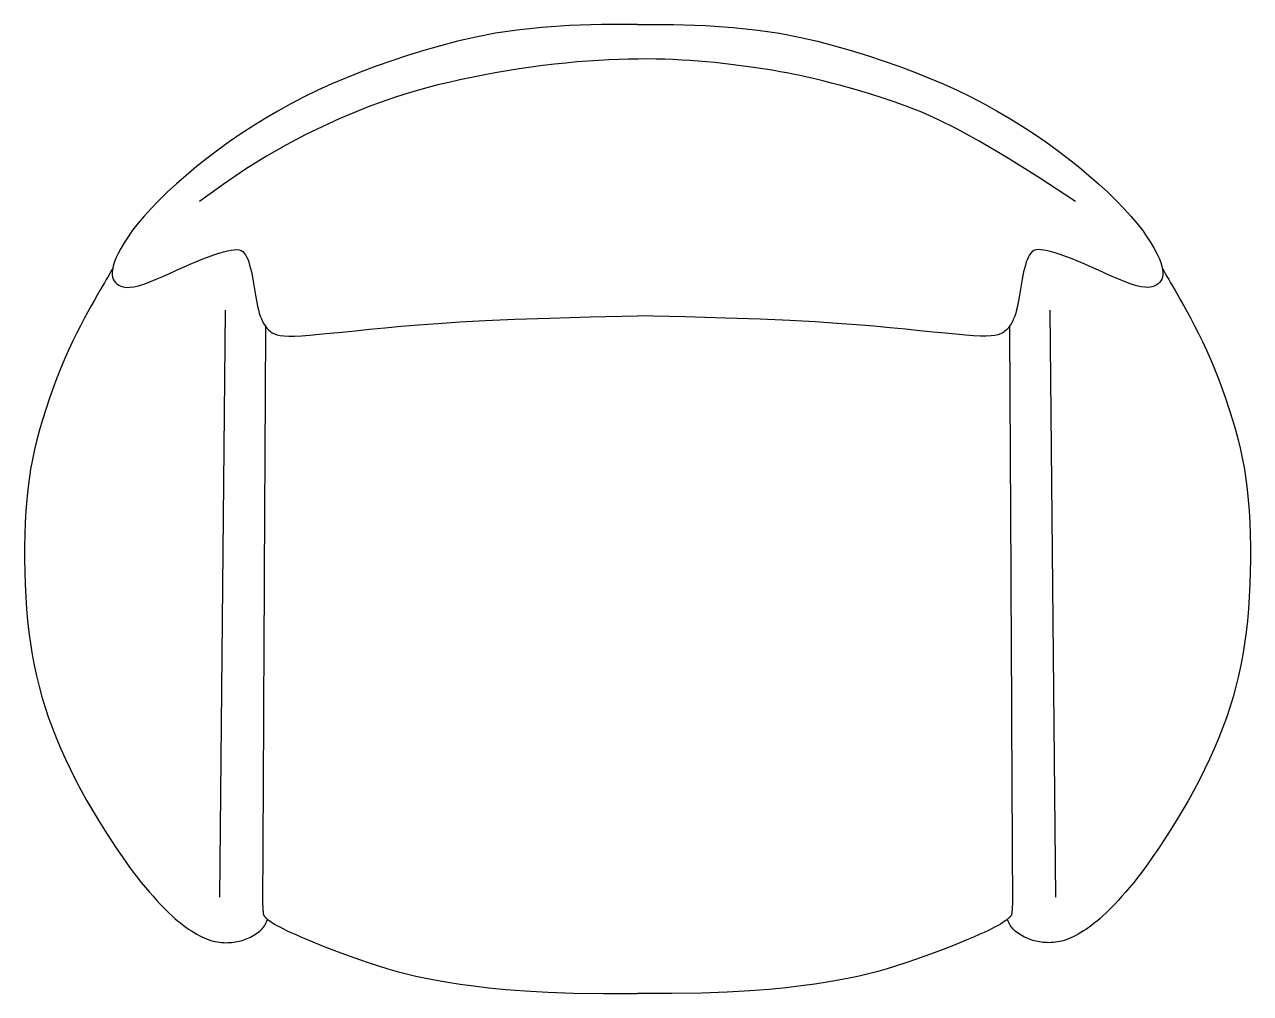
# Model space of a CAD drawing. Header units: millimetres. Extents: x 421 to 3085, y -1408 to 277.
# Drawn here: x 1966.5 to 2046.7, y -1115.8 to -1052.4 of the extents above; entities that cross this region are included whole.
import ezdxf

# ---------------------------------------------------------------- set-up
doc = ezdxf.new("R2010")
doc.units = ezdxf.units.MM

msp = doc.modelspace()

# ---------------------------------------------------------------- linework, layer by layer
at = {"color": 18, "linetype": 'Continuous', "true_color": 0x000000}
for points in [[(2006.553, -1052.417), (2004.189, -1052.418), (2002.115, -1052.484), (2000.294, -1052.605), (1998.688, -1052.776), (1997.26, -1052.989), (1995.971, -1053.237), (1994.785, -1053.512), (1993.663, -1053.809), (1992.573, -1054.12), (1991.51, -1054.445), (1990.473, -1054.785), (1989.461, -1055.139), (1988.473, -1055.509), (1987.509, -1055.896), (1986.568, -1056.298), (1985.65, -1056.718), (1984.755, -1057.155), (1983.881, -1057.609), (1983.03, -1058.078), (1982.2, -1058.563), (1981.393, -1059.061), (1980.607, -1059.574), (1979.843, -1060.098), (1979.1, -1060.635), (1978.38, -1061.182), (1977.686, -1061.735), (1977.021, -1062.29), (1976.39, -1062.843), (1975.796, -1063.39), (1975.245, -1063.925), (1974.739, -1064.444), (1974.284, -1064.943), (1973.881, -1065.419), (1973.529, -1065.869), (1973.226, -1066.292), (1972.968, -1066.688), (1972.752, -1067.055), (1972.575, -1067.393), (1972.435, -1067.701), (1972.328, -1067.977), (1972.252, -1068.221), (1972.204, -1068.437), (1972.183, -1068.626), (1972.187, -1068.792), (1972.212, -1068.937), (1972.259, -1069.066), (1972.323, -1069.181), (1972.405, -1069.286), (1972.501, -1069.381), (1972.616, -1069.465), (1972.753, -1069.533), (1972.916, -1069.581), (1973.109, -1069.606), (1973.336, -1069.603), (1973.6, -1069.568), (1973.906, -1069.497), (1974.255, -1069.388), (1974.642, -1069.246), (1975.057, -1069.078), (1975.494, -1068.892), (1975.943, -1068.693), (1976.398, -1068.489), (1976.849, -1068.286), (1977.289, -1068.093), (1977.71, -1067.914), (1978.111, -1067.751), (1978.488, -1067.606), (1978.841, -1067.479), (1979.168, -1067.371), (1979.466, -1067.283), (1979.734, -1067.215), (1979.971, -1067.168), (1980.175, -1067.144), (1980.35, -1067.141), (1980.498, -1067.162), (1980.625, -1067.205), (1980.733, -1067.271), (1980.826, -1067.36), (1980.907, -1067.473), (1980.982, -1067.609), (1981.052, -1067.768), (1981.119, -1067.948), (1981.182, -1068.147), (1981.241, -1068.363), (1981.297, -1068.591), (1981.35, -1068.831), (1981.399, -1069.079), (1981.444, -1069.333), (1981.487, -1069.591), (1981.528, -1069.849), (1981.568, -1070.107), (1981.609, -1070.36), (1981.652, -1070.607), (1981.699, -1070.846), (1981.75, -1071.075), (1981.809, -1071.29), (1981.874, -1071.49), (1981.947, -1071.674), (1982.028, -1071.844), (1982.116, -1072), (1982.211, -1072.141), (1982.313, -1072.269), (1982.422, -1072.383), (1982.538, -1072.484), (1982.662, -1072.572), (1982.803, -1072.647), (1982.971, -1072.708), (1983.176, -1072.753), (1983.427, -1072.783), (1983.736, -1072.797), (1984.113, -1072.794), (1984.567, -1072.772), (1985.106, -1072.733), (1985.729, -1072.678), (1986.435, -1072.61), (1987.219, -1072.53), (1988.08, -1072.442), (1989.013, -1072.349), (1990.016, -1072.251), (1991.087, -1072.153), (1992.231, -1072.057), (1993.494, -1071.962), (1994.928, -1071.869), (1996.587, -1071.78), (1998.526, -1071.694), (2000.797, -1071.611), (2003.455, -1071.533), (2006.553, -1071.459)], [(2006.553, -1052.417), (2008.917, -1052.418), (2010.991, -1052.484), (2012.812, -1052.605), (2014.418, -1052.776), (2015.846, -1052.989), (2017.135, -1053.237), (2018.321, -1053.512), (2019.443, -1053.809), (2020.533, -1054.12), (2021.596, -1054.445), (2022.633, -1054.785), (2023.645, -1055.139), (2024.633, -1055.509), (2025.597, -1055.896), (2026.538, -1056.298), (2027.456, -1056.718), (2028.351, -1057.155), (2029.225, -1057.609), (2030.076, -1058.078), (2030.906, -1058.563), (2031.713, -1059.061), (2032.499, -1059.574), (2033.263, -1060.098), (2034.006, -1060.635), (2034.726, -1061.182), (2035.42, -1061.735), (2036.085, -1062.29), (2036.716, -1062.843), (2037.31, -1063.39), (2037.861, -1063.925), (2038.367, -1064.444), (2038.822, -1064.943), (2039.225, -1065.419), (2039.577, -1065.869), (2039.88, -1066.292), (2040.138, -1066.688), (2040.354, -1067.055), (2040.531, -1067.393), (2040.671, -1067.701), (2040.778, -1067.977), (2040.854, -1068.221), (2040.902, -1068.437), (2040.923, -1068.626), (2040.919, -1068.792), (2040.894, -1068.937), (2040.847, -1069.066), (2040.782, -1069.181), (2040.701, -1069.286), (2040.605, -1069.381), (2040.49, -1069.465), (2040.353, -1069.533), (2040.19, -1069.581), (2039.997, -1069.606), (2039.77, -1069.603), (2039.506, -1069.568), (2039.2, -1069.497), (2038.851, -1069.388), (2038.464, -1069.246), (2038.049, -1069.078), (2037.612, -1068.892), (2037.163, -1068.693), (2036.708, -1068.489), (2036.257, -1068.286), (2035.817, -1068.093), (2035.396, -1067.914), (2034.995, -1067.751), (2034.618, -1067.606), (2034.265, -1067.479), (2033.938, -1067.371), (2033.64, -1067.283), (2033.372, -1067.215), (2033.135, -1067.168), (2032.931, -1067.144), (2032.756, -1067.141), (2032.607, -1067.162), (2032.481, -1067.205), (2032.373, -1067.271), (2032.28, -1067.36), (2032.199, -1067.473), (2032.124, -1067.609), (2032.054, -1067.768), (2031.987, -1067.948), (2031.924, -1068.147), (2031.865, -1068.363), (2031.809, -1068.591), (2031.756, -1068.831), (2031.707, -1069.079), (2031.662, -1069.333), (2031.619, -1069.591), (2031.578, -1069.849), (2031.538, -1070.107), (2031.497, -1070.36), (2031.454, -1070.607), (2031.407, -1070.846), (2031.356, -1071.075), (2031.297, -1071.29), (2031.232, -1071.49), (2031.159, -1071.674), (2031.078, -1071.844), (2030.99, -1072), (2030.895, -1072.141), (2030.793, -1072.269), (2030.684, -1072.383), (2030.568, -1072.484), (2030.444, -1072.572), (2030.303, -1072.647), (2030.135, -1072.708), (2029.93, -1072.753), (2029.678, -1072.783), (2029.369, -1072.797), (2028.993, -1072.794), (2028.539, -1072.772), (2028, -1072.733), (2027.377, -1072.678), (2026.671, -1072.61), (2025.887, -1072.53), (2025.026, -1072.442), (2024.093, -1072.349), (2023.09, -1072.251), (2022.019, -1072.153), (2020.875, -1072.057), (2019.612, -1071.962), (2018.178, -1071.869), (2016.519, -1071.78), (2014.58, -1071.694), (2012.309, -1071.611), (2009.651, -1071.533), (2006.553, -1071.459)], [(2035.213, -1063.986), (2032.742, -1062.378), (2030.655, -1061.078), (2028.904, -1060.046), (2027.437, -1059.242), (2026.205, -1058.626), (2025.158, -1058.156), (2024.245, -1057.793), (2023.418, -1057.497), (2022.633, -1057.233), (2021.884, -1056.994), (2021.171, -1056.777), (2020.494, -1056.581), (2019.852, -1056.406), (2019.247, -1056.247), (2018.679, -1056.105), (2018.148, -1055.978), (2017.652, -1055.864), (2017.187, -1055.761), (2016.744, -1055.668), (2016.316, -1055.583), (2015.896, -1055.504), (2015.476, -1055.43), (2015.049, -1055.36), (2014.608, -1055.291), (2014.146, -1055.223), (2013.666, -1055.156), (2013.169, -1055.091), (2012.658, -1055.027), (2012.136, -1054.967), (2011.605, -1054.911), (2011.069, -1054.859), (2010.529, -1054.813), (2009.988, -1054.772), (2009.443, -1054.738), (2008.893, -1054.711), (2008.335, -1054.69), (2007.766, -1054.677), (2007.183, -1054.671), (2006.585, -1054.673), (2005.968, -1054.683), (2005.331, -1054.701), (2004.673, -1054.728), (2003.997, -1054.765), (2003.302, -1054.811), (2002.59, -1054.868), (2001.862, -1054.936), (2001.118, -1055.015), (2000.361, -1055.106), (1999.59, -1055.21), (1998.811, -1055.325), (1998.027, -1055.451), (1997.243, -1055.586), (1996.464, -1055.73), (1995.695, -1055.881), (1994.939, -1056.039), (1994.201, -1056.202), (1993.483, -1056.37), (1992.776, -1056.549), (1992.066, -1056.744), (1991.34, -1056.962), (1990.587, -1057.207), (1989.793, -1057.487), (1988.945, -1057.807), (1988.032, -1058.173), (1987.042, -1058.592), (1985.972, -1059.076), (1984.824, -1059.635), (1983.597, -1060.282), (1982.29, -1061.029), (1980.904, -1061.887), (1979.439, -1062.869), (1977.893, -1063.986)], [(1972.221, -1068.363), (1972.126, -1068.53), (1972.027, -1068.704), (1971.921, -1068.889), (1971.806, -1069.09), (1971.68, -1069.31), (1971.541, -1069.552), (1971.387, -1069.821), (1971.215, -1070.12), (1971.025, -1070.451), (1970.817, -1070.817), (1970.594, -1071.216), (1970.358, -1071.649), (1970.112, -1072.115), (1969.859, -1072.615), (1969.599, -1073.148), (1969.337, -1073.715), (1969.074, -1074.314), (1968.813, -1074.94), (1968.556, -1075.588), (1968.306, -1076.251), (1968.067, -1076.923), (1967.84, -1077.597), (1967.628, -1078.269), (1967.434, -1078.931), (1967.26, -1079.58), (1967.106, -1080.22), (1966.971, -1080.857), (1966.854, -1081.498), (1966.753, -1082.149), (1966.668, -1082.817), (1966.599, -1083.508), (1966.543, -1084.228), (1966.501, -1084.982), (1966.472, -1085.764), (1966.457, -1086.566), (1966.455, -1087.383), (1966.467, -1088.205), (1966.493, -1089.027), (1966.533, -1089.839), (1966.587, -1090.636), (1966.656, -1091.41), (1966.74, -1092.164), (1966.84, -1092.899), (1966.956, -1093.619), (1967.089, -1094.326), (1967.239, -1095.022), (1967.408, -1095.711), (1967.595, -1096.394), (1967.802, -1097.075), (1968.029, -1097.753), (1968.275, -1098.431), (1968.54, -1099.107), (1968.825, -1099.784), (1969.13, -1100.461), (1969.455, -1101.14), (1969.799, -1101.821), (1970.162, -1102.503), (1970.541, -1103.182), (1970.929, -1103.851), (1971.321, -1104.504), (1971.714, -1105.136), (1972.101, -1105.738), (1972.477, -1106.307), (1972.838, -1106.835), (1973.18, -1107.318), (1973.502, -1107.757), (1973.807, -1108.157), (1974.094, -1108.52), (1974.365, -1108.851), (1974.621, -1109.153), (1974.864, -1109.43), (1975.094, -1109.684), (1975.313, -1109.92), (1975.522, -1110.139), (1975.722, -1110.342), (1975.916, -1110.531), (1976.104, -1110.708), (1976.288, -1110.874), (1976.47, -1111.03), (1976.65, -1111.178), (1976.831, -1111.319), (1977.012, -1111.454), (1977.192, -1111.58), (1977.369, -1111.699), (1977.545, -1111.81), (1977.717, -1111.911), (1977.885, -1112.004), (1978.048, -1112.087), (1978.205, -1112.16), (1978.358, -1112.224), (1978.507, -1112.279), (1978.652, -1112.326), (1978.794, -1112.365), (1978.934, -1112.396), (1979.073, -1112.421), (1979.211, -1112.441), (1979.349, -1112.454), (1979.487, -1112.463), (1979.623, -1112.466), (1979.758, -1112.465), (1979.89, -1112.459), (1980.018, -1112.45), (1980.143, -1112.436), (1980.263, -1112.42), (1980.379, -1112.399), (1980.49, -1112.375), (1980.597, -1112.348), (1980.703, -1112.317), (1980.807, -1112.281), (1980.911, -1112.242), (1981.015, -1112.198), (1981.121, -1112.149), (1981.23, -1112.096), (1981.339, -1112.038), (1981.447, -1111.977), (1981.554, -1111.913), (1981.656, -1111.846), (1981.753, -1111.778), (1981.842, -1111.708), (1981.922, -1111.638), (1981.992, -1111.568), (1982.053, -1111.498), (1982.104, -1111.431), (1982.148, -1111.365), (1982.185, -1111.303), (1982.216, -1111.245), (1982.243, -1111.192), (1982.265, -1111.144), (1982.284, -1111.103), (1982.301, -1111.068), (1982.315, -1111.037), (1982.327, -1111.012), (1982.337, -1110.99), (1982.346, -1110.971), (1982.353, -1110.955), (1982.36, -1110.94)], [(2040.885, -1068.363), (2040.98, -1068.53), (2041.079, -1068.704), (2041.185, -1068.889), (2041.3, -1069.09), (2041.426, -1069.31), (2041.565, -1069.552), (2041.719, -1069.821), (2041.891, -1070.12), (2042.081, -1070.451), (2042.289, -1070.817), (2042.512, -1071.216), (2042.748, -1071.649), (2042.994, -1072.115), (2043.247, -1072.615), (2043.507, -1073.148), (2043.769, -1073.715), (2044.032, -1074.314), (2044.293, -1074.94), (2044.55, -1075.588), (2044.8, -1076.251), (2045.039, -1076.923), (2045.266, -1077.597), (2045.478, -1078.269), (2045.672, -1078.931), (2045.846, -1079.58), (2046, -1080.22), (2046.135, -1080.857), (2046.252, -1081.498), (2046.353, -1082.149), (2046.438, -1082.817), (2046.507, -1083.508), (2046.563, -1084.228), (2046.605, -1084.982), (2046.634, -1085.764), (2046.649, -1086.566), (2046.651, -1087.383), (2046.639, -1088.205), (2046.613, -1089.027), (2046.573, -1089.839), (2046.519, -1090.636), (2046.45, -1091.41), (2046.366, -1092.164), (2046.266, -1092.899), (2046.15, -1093.619), (2046.017, -1094.326), (2045.867, -1095.022), (2045.698, -1095.711), (2045.511, -1096.394), (2045.304, -1097.075), (2045.077, -1097.753), (2044.831, -1098.431), (2044.566, -1099.107), (2044.281, -1099.784), (2043.976, -1100.461), (2043.651, -1101.14), (2043.307, -1101.821), (2042.944, -1102.503), (2042.565, -1103.182), (2042.177, -1103.851), (2041.785, -1104.504), (2041.392, -1105.136), (2041.005, -1105.738), (2040.629, -1106.307), (2040.268, -1106.835), (2039.926, -1107.318), (2039.604, -1107.757), (2039.299, -1108.157), (2039.012, -1108.52), (2038.741, -1108.851), (2038.485, -1109.153), (2038.242, -1109.43), (2038.012, -1109.684), (2037.793, -1109.92), (2037.584, -1110.139), (2037.384, -1110.342), (2037.19, -1110.531), (2037.002, -1110.708), (2036.818, -1110.874), (2036.636, -1111.03), (2036.456, -1111.178), (2036.275, -1111.319), (2036.094, -1111.454), (2035.914, -1111.58), (2035.737, -1111.699), (2035.561, -1111.81), (2035.389, -1111.911), (2035.221, -1112.004), (2035.058, -1112.087), (2034.901, -1112.16), (2034.748, -1112.224), (2034.599, -1112.279), (2034.454, -1112.326), (2034.312, -1112.365), (2034.172, -1112.396), (2034.033, -1112.421), (2033.895, -1112.441), (2033.757, -1112.454), (2033.619, -1112.463), (2033.483, -1112.466), (2033.348, -1112.465), (2033.216, -1112.459), (2033.088, -1112.45), (2032.963, -1112.436), (2032.843, -1112.42), (2032.727, -1112.399), (2032.616, -1112.375), (2032.509, -1112.348), (2032.403, -1112.317), (2032.299, -1112.281), (2032.195, -1112.242), (2032.091, -1112.198), (2031.985, -1112.149), (2031.876, -1112.096), (2031.767, -1112.038), (2031.658, -1111.977), (2031.552, -1111.913), (2031.45, -1111.846), (2031.353, -1111.778), (2031.264, -1111.708), (2031.184, -1111.638), (2031.114, -1111.568), (2031.053, -1111.498), (2031.002, -1111.431), (2030.958, -1111.365), (2030.921, -1111.303), (2030.889, -1111.245), (2030.863, -1111.192), (2030.841, -1111.144), (2030.822, -1111.103), (2030.805, -1111.068), (2030.791, -1111.037), (2030.779, -1111.012), (2030.769, -1110.99), (2030.76, -1110.971), (2030.753, -1110.955), (2030.746, -1110.94)], [(1979.572, -1071.099), (1979.218, -1109.489)], [(2033.534, -1071.099), (2033.888, -1109.489)], [(1982.219, -1072.152), (1982.219, -1072.224), (1982.218, -1072.331), (1982.218, -1072.493), (1982.216, -1072.729), (1982.215, -1073.058), (1982.212, -1073.501), (1982.209, -1074.078), (1982.206, -1074.807), (1982.201, -1075.701), (1982.196, -1076.74), (1982.19, -1077.898), (1982.183, -1079.145), (1982.176, -1080.456), (1982.169, -1081.803), (1982.162, -1083.159), (1982.155, -1084.495), (1982.149, -1085.79), (1982.142, -1087.039), (1982.136, -1088.244), (1982.13, -1089.405), (1982.124, -1090.523), (1982.119, -1091.599), (1982.113, -1092.633), (1982.108, -1093.627), (1982.103, -1094.581), (1982.098, -1095.496), (1982.094, -1096.374), (1982.09, -1097.214), (1982.085, -1098.018), (1982.081, -1098.786), (1982.078, -1099.519), (1982.074, -1100.219), (1982.071, -1100.885), (1982.067, -1101.519), (1982.064, -1102.122), (1982.061, -1102.694), (1982.058, -1103.237), (1982.056, -1103.75), (1982.053, -1104.235), (1982.051, -1104.693), (1982.048, -1105.125), (1982.046, -1105.531), (1982.044, -1105.912), (1982.042, -1106.268), (1982.041, -1106.602), (1982.039, -1106.914), (1982.038, -1107.204), (1982.036, -1107.473), (1982.035, -1107.722), (1982.034, -1107.952), (1982.032, -1108.164), (1982.031, -1108.359), (1982.03, -1108.537), (1982.03, -1108.699), (1982.029, -1108.847), (1982.028, -1108.98), (1982.027, -1109.1), (1982.027, -1109.208), (1982.026, -1109.304), (1982.026, -1109.389), (1982.025, -1109.464), (1982.025, -1109.53), (1982.024, -1109.587), (1982.024, -1109.638), (1982.024, -1109.681), (1982.023, -1109.72), (1982.023, -1109.756), (1982.024, -1109.791), (1982.024, -1109.827), (1982.026, -1109.867), (1982.027, -1109.91), (1982.03, -1109.961), (1982.033, -1110.02), (1982.036, -1110.085), (1982.04, -1110.154), (1982.045, -1110.224), (1982.049, -1110.294), (1982.054, -1110.361), (1982.058, -1110.422), (1982.063, -1110.475), (1982.067, -1110.519), (1982.07, -1110.554), (1982.073, -1110.582), (1982.077, -1110.603), (1982.08, -1110.619), (1982.082, -1110.631), (1982.085, -1110.641), (1982.088, -1110.649), (1982.091, -1110.657), (1982.095, -1110.667), (1982.101, -1110.677), (1982.11, -1110.69), (1982.122, -1110.706), (1982.138, -1110.726), (1982.16, -1110.751), (1982.188, -1110.781), (1982.222, -1110.817), (1982.266, -1110.859), (1982.32, -1110.907), (1982.387, -1110.962), (1982.467, -1111.024), (1982.563, -1111.092), (1982.677, -1111.167), (1982.811, -1111.249), (1982.966, -1111.338), (1983.147, -1111.436), (1983.357, -1111.544), (1983.601, -1111.663), (1983.884, -1111.795), (1984.208, -1111.941), (1984.58, -1112.102), (1985.003, -1112.28), (1985.478, -1112.476), (1986, -1112.685), (1986.56, -1112.904), (1987.149, -1113.128), (1987.758, -1113.353), (1988.378, -1113.574), (1989.002, -1113.788), (1989.619, -1113.988), (1990.225, -1114.173), (1990.826, -1114.344), (1991.435, -1114.501), (1992.061, -1114.648), (1992.716, -1114.787), (1993.409, -1114.919), (1994.153, -1115.047), (1994.958, -1115.173), (1995.837, -1115.297), (1996.818, -1115.416), (1997.931, -1115.527), (1999.208, -1115.624), (2000.678, -1115.703), (2002.372, -1115.759), (2004.32, -1115.788), (2006.553, -1115.787)], [(2030.887, -1072.152), (2030.887, -1072.224), (2030.888, -1072.331), (2030.888, -1072.493), (2030.89, -1072.729), (2030.891, -1073.058), (2030.894, -1073.501), (2030.897, -1074.078), (2030.9, -1074.807), (2030.905, -1075.701), (2030.91, -1076.74), (2030.916, -1077.898), (2030.923, -1079.145), (2030.93, -1080.456), (2030.937, -1081.803), (2030.944, -1083.159), (2030.951, -1084.495), (2030.957, -1085.79), (2030.964, -1087.039), (2030.97, -1088.244), (2030.976, -1089.405), (2030.982, -1090.523), (2030.987, -1091.599), (2030.993, -1092.633), (2030.998, -1093.627), (2031.003, -1094.581), (2031.008, -1095.496), (2031.012, -1096.374), (2031.016, -1097.214), (2031.021, -1098.018), (2031.025, -1098.786), (2031.028, -1099.519), (2031.032, -1100.219), (2031.035, -1100.885), (2031.039, -1101.519), (2031.042, -1102.122), (2031.045, -1102.694), (2031.048, -1103.237), (2031.05, -1103.75), (2031.053, -1104.235), (2031.055, -1104.693), (2031.057, -1105.125), (2031.06, -1105.531), (2031.062, -1105.912), (2031.063, -1106.268), (2031.065, -1106.602), (2031.067, -1106.914), (2031.068, -1107.204), (2031.07, -1107.473), (2031.071, -1107.722), (2031.072, -1107.952), (2031.074, -1108.164), (2031.075, -1108.359), (2031.076, -1108.537), (2031.076, -1108.699), (2031.077, -1108.847), (2031.078, -1108.98), (2031.079, -1109.1), (2031.079, -1109.208), (2031.08, -1109.304), (2031.08, -1109.389), (2031.081, -1109.464), (2031.081, -1109.53), (2031.082, -1109.587), (2031.082, -1109.638), (2031.082, -1109.681), (2031.083, -1109.72), (2031.082, -1109.756), (2031.082, -1109.791), (2031.081, -1109.827), (2031.08, -1109.867), (2031.079, -1109.91), (2031.076, -1109.961), (2031.073, -1110.02), (2031.07, -1110.085), (2031.066, -1110.154), (2031.061, -1110.224), (2031.057, -1110.294), (2031.052, -1110.361), (2031.048, -1110.422), (2031.043, -1110.475), (2031.039, -1110.519), (2031.036, -1110.554), (2031.033, -1110.582), (2031.029, -1110.603), (2031.026, -1110.619), (2031.024, -1110.631), (2031.021, -1110.641), (2031.018, -1110.649), (2031.015, -1110.657), (2031.011, -1110.667), (2031.005, -1110.677), (2030.996, -1110.69), (2030.984, -1110.706), (2030.968, -1110.726), (2030.946, -1110.751), (2030.918, -1110.781), (2030.884, -1110.817), (2030.84, -1110.859), (2030.786, -1110.907), (2030.719, -1110.962), (2030.639, -1111.024), (2030.543, -1111.092), (2030.428, -1111.167), (2030.295, -1111.249), (2030.14, -1111.338), (2029.959, -1111.436), (2029.749, -1111.544), (2029.505, -1111.663), (2029.222, -1111.795), (2028.897, -1111.941), (2028.526, -1112.102), (2028.103, -1112.28), (2027.628, -1112.476), (2027.106, -1112.685), (2026.546, -1112.904), (2025.957, -1113.128), (2025.348, -1113.353), (2024.728, -1113.574), (2024.104, -1113.788), (2023.487, -1113.988), (2022.881, -1114.173), (2022.28, -1114.344), (2021.671, -1114.501), (2021.045, -1114.648), (2020.39, -1114.787), (2019.696, -1114.919), (2018.953, -1115.047), (2018.148, -1115.173), (2017.269, -1115.297), (2016.288, -1115.416), (2015.175, -1115.527), (2013.898, -1115.624), (2012.428, -1115.703), (2010.734, -1115.759), (2008.786, -1115.788), (2006.553, -1115.787)]]:
    msp.add_lwpolyline(points, dxfattribs=at)

doc.saveas('drawing.dxf')
